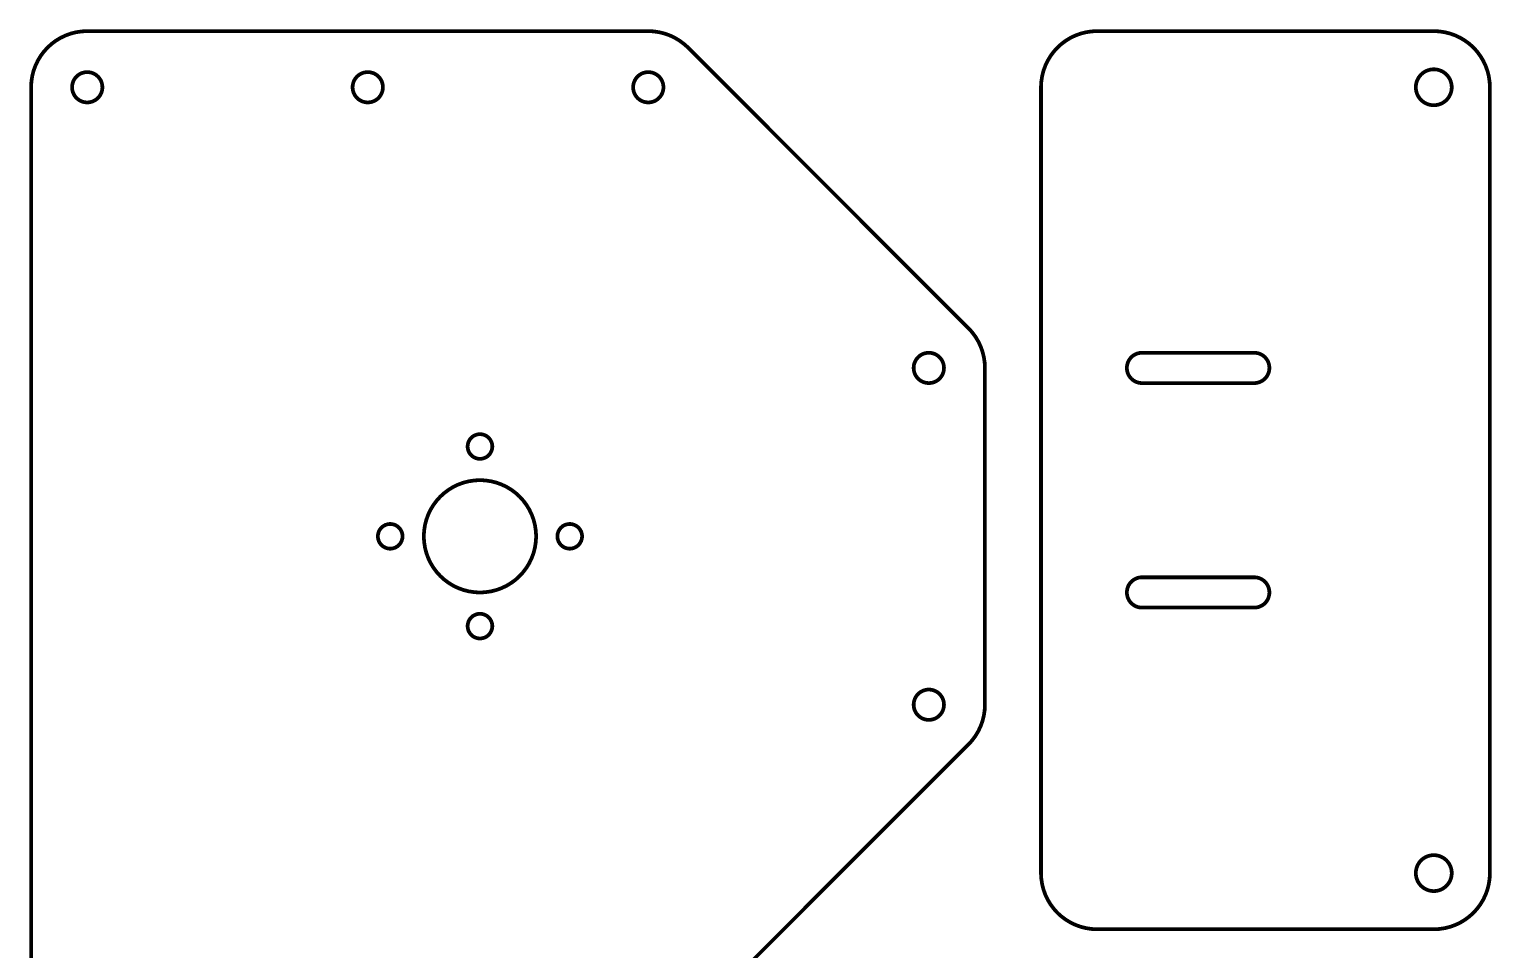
# Model space of a CAD drawing. Extents: x 0 to 130, y 0 to 178.
# Drawn here: x 0 to 130.3, y 96.1 to 178.1 of the extents above; entities that cross this region are included whole.
import ezdxf

# ---------------------------------------------------------------- set-up
doc = ezdxf.new("R2010")
doc.units = 0
doc.layers.get('0').update_dxf_attribs({"linetype": 'CONTINUOUS'})

msp = doc.modelspace()

# ---------------------------------------------------------------- linework, layer by layer
at = {"color": 0, "const_width": 0.33333}
msp.add_lwpolyline([(58.7024, 89.381), (83.7024, 114.381), (83.7897, 114.468), (84.0344, 114.748), (84.3267, 115.143), (84.5778, 115.562), (84.7862, 116.003), (84.9507, 116.462), (85.0697, 116.937), (85.1424, 117.422), (85.1668, 117.793), (85.1668, 117.917), (85.1668, 147.917), (85.1668, 148.04), (85.1424, 148.411), (85.0697, 148.897), (84.9507, 149.371), (84.7862, 149.831), (84.5778, 150.271), (84.3267, 150.69), (84.0344, 151.086), (83.7897, 151.365), (83.7024, 151.453), (58.7024, 176.453), (58.6149, 176.54), (58.3356, 176.785), (57.9407, 177.076), (57.5211, 177.328), (57.0801, 177.536), (56.621, 177.7), (56.1468, 177.819), (55.661, 177.892), (55.2903, 177.917), (55.1668, 177.917), (5.16667, 177.917), (5.03885, 177.917), (4.65543, 177.89), (4.15896, 177.815), (3.67979, 177.692), (3.22043, 177.524), (2.78336, 177.314), (2.3711, 177.063), (1.98617, 176.775), (1.63113, 176.453), (1.30843, 176.097), (1.02056, 175.712), (0.77013, 175.3), (0.55957, 174.862), (0.39144, 174.404), (0.26823, 173.925), (0.19244, 173.428), (0.16667, 173.044), (0.16667, 172.917), (0.16667, 92.9165)], dxfattribs=at)
at = {"color": 0}
msp.add_lwpolyline([(58.7024, 89.381), (83.7024, 114.381), (83.7897, 114.468), (84.0344, 114.748), (84.3267, 115.143), (84.5778, 115.562), (84.7862, 116.003), (84.9507, 116.462), (85.0697, 116.937), (85.1424, 117.422), (85.1668, 117.793), (85.1668, 117.917), (85.1668, 147.917), (85.1668, 148.04), (85.1424, 148.411), (85.0697, 148.897), (84.9507, 149.371), (84.7862, 149.831), (84.5778, 150.271), (84.3267, 150.69), (84.0344, 151.086), (83.7897, 151.365), (83.7024, 151.453), (58.7024, 176.453), (58.6149, 176.54), (58.3356, 176.785), (57.9407, 177.076), (57.5211, 177.328), (57.0801, 177.536), (56.621, 177.7), (56.1468, 177.819), (55.661, 177.892), (55.2903, 177.917), (55.1668, 177.917), (5.16667, 177.917), (5.03885, 177.917), (4.65543, 177.89), (4.15896, 177.815), (3.67979, 177.692), (3.22043, 177.524), (2.78336, 177.314), (2.3711, 177.063), (1.98617, 176.775), (1.63113, 176.453), (1.30843, 176.097), (1.02056, 175.712), (0.77013, 175.3), (0.55957, 174.862), (0.39144, 174.404), (0.26823, 173.925), (0.19244, 173.428), (0.16667, 173.044), (0.16667, 172.917), (0.16667, 92.9165)], dxfattribs=at)
at = {"color": 0, "const_width": 0.33333}
for points in [[(130.167, 102.917), (130.167, 102.789), (130.141, 102.405), (130.065, 101.909), (129.942, 101.43), (129.774, 100.97), (129.563, 100.533), (129.313, 100.121), (129.025, 99.7361), (128.702, 99.381), (128.347, 99.0583), (127.962, 98.7706), (127.55, 98.5201), (127.113, 98.3096), (126.654, 98.1414), (126.174, 98.0182), (125.678, 97.9424), (125.295, 97.9165), (125.167, 97.9165), (95.1668, 97.9165), (95.0432, 97.9165), (94.6726, 97.941), (94.1868, 98.0136), (93.7126, 98.1326), (93.2533, 98.2971), (92.8124, 98.5056), (92.3928, 98.7567), (91.9981, 99.0489), (91.7186, 99.2936), (91.6313, 99.381), (91.5439, 99.4685), (91.2992, 99.7478), (91.0068, 100.143), (90.7558, 100.562), (90.5474, 101.003), (90.3829, 101.462), (90.2638, 101.937), (90.1913, 102.422), (90.1668, 102.793), (90.1668, 102.917), (90.1668, 172.917), (90.1668, 173.044), (90.1925, 173.428), (90.2683, 173.925), (90.3915, 174.404), (90.5597, 174.862), (90.7703, 175.3), (91.0207, 175.712), (91.3085, 176.097), (91.6313, 176.453), (91.9864, 176.775), (92.3713, 177.063), (92.7835, 177.314), (93.2206, 177.524), (93.68, 177.692), (94.1592, 177.815), (94.6556, 177.89), (95.039, 177.917), (95.1668, 177.917), (125.167, 177.917), (125.29, 177.917), (125.661, 177.892), (126.147, 177.819), (126.621, 177.7), (127.08, 177.536), (127.521, 177.328), (127.941, 177.076), (128.336, 176.785), (128.615, 176.54), (128.702, 176.453), (128.79, 176.365), (129.034, 176.086), (129.327, 175.69), (129.578, 175.271), (129.786, 174.831), (129.951, 174.371), (130.07, 173.897), (130.142, 173.411), (130.167, 173.04), (130.167, 172.917), (130.167, 102.917)], [(125.167, 174.517), (125.208, 174.517), (125.33, 174.508), (125.489, 174.485), (125.643, 174.444), (125.79, 174.39), (125.929, 174.324), (126.061, 174.243), (126.185, 174.151), (126.298, 174.049), (126.402, 173.935), (126.494, 173.811), (126.574, 173.679), (126.641, 173.539), (126.695, 173.393), (126.734, 173.239), (126.759, 173.081), (126.767, 172.957), (126.767, 172.917), (126.767, 172.876), (126.759, 172.753), (126.734, 172.594), (126.695, 172.44), (126.641, 172.294), (126.574, 172.154), (126.494, 172.022), (126.402, 171.899), (126.298, 171.785), (126.185, 171.682), (126.061, 171.59), (125.929, 171.51), (125.79, 171.443), (125.643, 171.389), (125.489, 171.349), (125.33, 171.325), (125.208, 171.317), (125.167, 171.317), (125.126, 171.317), (125.003, 171.325), (124.844, 171.349), (124.691, 171.389), (124.544, 171.443), (124.404, 171.51), (124.272, 171.59), (124.149, 171.682), (124.035, 171.785), (123.932, 171.899), (123.84, 172.022), (123.76, 172.154), (123.693, 172.294), (123.639, 172.44), (123.599, 172.594), (123.575, 172.753), (123.567, 172.876), (123.567, 172.917), (123.567, 172.957), (123.575, 173.081), (123.599, 173.239), (123.639, 173.393), (123.693, 173.539), (123.76, 173.679), (123.84, 173.811), (123.932, 173.935), (124.035, 174.049), (124.149, 174.151), (124.272, 174.243), (124.404, 174.324), (124.544, 174.39), (124.691, 174.444), (124.844, 174.485), (125.003, 174.508), (125.126, 174.517), (125.167, 174.517)], [(5.16667, 171.567), (5.13211, 171.567), (5.0286, 171.574), (4.89458, 171.594), (4.76519, 171.628), (4.64117, 171.672), (4.52317, 171.729), (4.41183, 171.797), (4.30789, 171.875), (4.21203, 171.962), (4.12489, 172.058), (4.04719, 172.163), (3.9796, 172.274), (3.92275, 172.392), (3.87733, 172.515), (3.84407, 172.644), (3.82362, 172.779), (3.81668, 172.882), (3.81668, 172.917), (3.81668, 172.951), (3.82362, 173.054), (3.84407, 173.189), (3.87733, 173.318), (3.92275, 173.442), (3.9796, 173.56), (4.04719, 173.671), (4.12489, 173.775), (4.21203, 173.871), (4.30789, 173.958), (4.41183, 174.036), (4.52317, 174.104), (4.64117, 174.161), (4.76519, 174.206), (4.89458, 174.239), (5.0286, 174.26), (5.13211, 174.267), (5.16667, 174.267), (5.20117, 174.267), (5.30469, 174.26), (5.43869, 174.239), (5.56808, 174.206), (5.69211, 174.161), (5.81011, 174.104), (5.92144, 174.036), (6.02539, 173.958), (6.12125, 173.871), (6.20839, 173.775), (6.28608, 173.671), (6.35368, 173.56), (6.41054, 173.442), (6.45594, 173.318), (6.48921, 173.189), (6.50965, 173.054), (6.51665, 172.951), (6.51665, 172.917), (6.51665, 172.882), (6.50965, 172.779), (6.48921, 172.644), (6.45594, 172.515), (6.41054, 172.392), (6.35368, 172.274), (6.28608, 172.163), (6.20839, 172.058), (6.12125, 171.962), (6.02539, 171.875), (5.92144, 171.797), (5.81011, 171.729), (5.69211, 171.672), (5.56808, 171.628), (5.43869, 171.594), (5.30469, 171.574), (5.20117, 171.567), (5.16667, 171.567)], [(30.1667, 171.567), (30.1322, 171.567), (30.0286, 171.574), (29.8946, 171.594), (29.7653, 171.628), (29.6412, 171.672), (29.5232, 171.729), (29.4119, 171.797), (29.3079, 171.875), (29.2121, 171.962), (29.125, 172.058), (29.0472, 172.163), (28.9797, 172.274), (28.9228, 172.392), (28.8774, 172.515), (28.8442, 172.644), (28.8236, 172.779), (28.8167, 172.882), (28.8167, 172.917), (28.8167, 172.951), (28.8236, 173.054), (28.8442, 173.189), (28.8774, 173.318), (28.9228, 173.442), (28.9797, 173.56), (29.0472, 173.671), (29.125, 173.775), (29.2121, 173.871), (29.3079, 173.958), (29.4119, 174.036), (29.5232, 174.104), (29.6412, 174.161), (29.7653, 174.206), (29.8946, 174.239), (30.0286, 174.26), (30.1322, 174.267), (30.1667, 174.267), (30.2013, 174.267), (30.3047, 174.26), (30.4388, 174.239), (30.5682, 174.206), (30.6922, 174.161), (30.8101, 174.104), (30.9215, 174.036), (31.0254, 173.958), (31.1212, 173.871), (31.2083, 173.775), (31.2861, 173.671), (31.3537, 173.56), (31.4106, 173.442), (31.456, 173.318), (31.4893, 173.189), (31.5097, 173.054), (31.5167, 172.951), (31.5167, 172.917), (31.5167, 172.882), (31.5097, 172.779), (31.4893, 172.644), (31.456, 172.515), (31.4106, 172.392), (31.3537, 172.274), (31.2861, 172.163), (31.2083, 172.058), (31.1212, 171.962), (31.0254, 171.875), (30.9215, 171.797), (30.8101, 171.729), (30.6922, 171.672), (30.5682, 171.628), (30.4388, 171.594), (30.3047, 171.574), (30.2013, 171.567), (30.1667, 171.567)], [(55.1668, 171.567), (55.1322, 171.567), (55.0288, 171.574), (54.8947, 171.594), (54.7653, 171.628), (54.6412, 171.672), (54.5232, 171.729), (54.4119, 171.797), (54.3081, 171.875), (54.2121, 171.962), (54.125, 172.058), (54.0472, 172.163), (53.9797, 172.274), (53.9228, 172.392), (53.8774, 172.515), (53.8442, 172.644), (53.8236, 172.779), (53.8167, 172.882), (53.8167, 172.917), (53.8167, 172.951), (53.8236, 173.054), (53.8442, 173.189), (53.8774, 173.318), (53.9228, 173.442), (53.9797, 173.56), (54.0472, 173.671), (54.125, 173.775), (54.2121, 173.871), (54.3081, 173.958), (54.4119, 174.036), (54.5232, 174.104), (54.6412, 174.161), (54.7653, 174.206), (54.8947, 174.239), (55.0288, 174.26), (55.1322, 174.267), (55.1668, 174.267), (55.2013, 174.267), (55.3049, 174.26), (55.4388, 174.239), (55.5682, 174.206), (55.6922, 174.161), (55.8103, 174.104), (55.9215, 174.036), (56.0254, 173.958), (56.1213, 173.871), (56.2085, 173.775), (56.2863, 173.671), (56.3538, 173.56), (56.4107, 173.442), (56.4561, 173.318), (56.4893, 173.189), (56.5097, 173.054), (56.5168, 172.951), (56.5168, 172.917), (56.5168, 172.882), (56.5097, 172.779), (56.4893, 172.644), (56.4561, 172.515), (56.4107, 172.392), (56.3538, 172.274), (56.2863, 172.163), (56.2085, 172.058), (56.1213, 171.962), (56.0254, 171.875), (55.9215, 171.797), (55.8103, 171.729), (55.6922, 171.672), (55.5682, 171.628), (55.4388, 171.594), (55.3049, 171.574), (55.2013, 171.567), (55.1668, 171.567)], [(80.1668, 146.567), (80.1322, 146.567), (80.0287, 146.574), (79.8947, 146.594), (79.7653, 146.628), (79.6412, 146.672), (79.5233, 146.729), (79.4119, 146.797), (79.3081, 146.875), (79.2122, 146.962), (79.125, 147.058), (79.0474, 147.163), (78.9797, 147.274), (78.9229, 147.392), (78.8775, 147.515), (78.8442, 147.644), (78.8238, 147.779), (78.8168, 147.882), (78.8168, 147.917), (78.8168, 147.951), (78.8238, 148.054), (78.8442, 148.189), (78.8775, 148.318), (78.9229, 148.442), (78.9797, 148.56), (79.0474, 148.671), (79.125, 148.775), (79.2122, 148.871), (79.3081, 148.958), (79.4119, 149.036), (79.5233, 149.104), (79.6412, 149.161), (79.7653, 149.206), (79.8947, 149.239), (80.0287, 149.26), (80.1322, 149.267), (80.1668, 149.267), (80.2013, 149.267), (80.3049, 149.26), (80.4387, 149.239), (80.5682, 149.206), (80.6922, 149.161), (80.8103, 149.104), (80.9215, 149.036), (81.0256, 148.958), (81.1214, 148.871), (81.2085, 148.775), (81.2862, 148.671), (81.3539, 148.56), (81.4107, 148.442), (81.4561, 148.318), (81.4893, 148.189), (81.5099, 148.054), (81.5168, 147.951), (81.5168, 147.917), (81.5168, 147.882), (81.5099, 147.779), (81.4893, 147.644), (81.4561, 147.515), (81.4107, 147.392), (81.3539, 147.274), (81.2862, 147.163), (81.2085, 147.058), (81.1214, 146.962), (81.0256, 146.875), (80.9215, 146.797), (80.8103, 146.729), (80.6922, 146.672), (80.5682, 146.628), (80.4387, 146.594), (80.3049, 146.574), (80.2013, 146.567), (80.1668, 146.567)], [(99.1668, 149.267), (99.1322, 149.267), (99.0287, 149.26), (98.8947, 149.239), (98.7654, 149.206), (98.6414, 149.161), (98.5233, 149.104), (98.4119, 149.036), (98.3081, 148.958), (98.2122, 148.871), (98.125, 148.775), (98.0474, 148.671), (97.9797, 148.56), (97.9229, 148.442), (97.8775, 148.318), (97.8442, 148.189), (97.8238, 148.054), (97.8168, 147.951), (97.8168, 147.917), (97.8168, 147.882), (97.8238, 147.779), (97.8442, 147.644), (97.8775, 147.515), (97.9229, 147.392), (97.9797, 147.274), (98.0474, 147.163), (98.125, 147.058), (98.2122, 146.962), (98.3081, 146.875), (98.4119, 146.797), (98.5233, 146.729), (98.6414, 146.672), (98.7654, 146.628), (98.8947, 146.594), (99.0287, 146.574), (99.1322, 146.567), (99.1668, 146.567), (109.167, 146.567), (109.201, 146.567), (109.305, 146.574), (109.439, 146.594), (109.568, 146.628), (109.692, 146.672), (109.81, 146.729), (109.922, 146.797), (110.026, 146.875), (110.121, 146.962), (110.209, 147.058), (110.286, 147.163), (110.354, 147.274), (110.411, 147.392), (110.456, 147.515), (110.489, 147.644), (110.51, 147.779), (110.517, 147.882), (110.517, 147.917), (110.517, 147.951), (110.51, 148.054), (110.489, 148.189), (110.456, 148.318), (110.411, 148.442), (110.354, 148.56), (110.286, 148.671), (110.209, 148.775), (110.121, 148.871), (110.026, 148.958), (109.922, 149.036), (109.81, 149.104), (109.692, 149.161), (109.568, 149.206), (109.439, 149.239), (109.305, 149.26), (109.201, 149.267), (109.167, 149.267), (99.1668, 149.267)], [(40.1667, 139.817), (40.1113, 139.817), (39.945, 139.839), (39.7385, 139.903), (39.5517, 140.004), (39.3889, 140.139), (39.2546, 140.301), (39.1532, 140.489), (39.089, 140.694), (39.0667, 140.861), (39.0667, 140.917), (39.0667, 140.972), (39.089, 141.139), (39.1532, 141.344), (39.2546, 141.532), (39.3889, 141.694), (39.5517, 141.829), (39.7385, 141.931), (39.945, 141.994), (40.1113, 142.017), (40.1667, 142.017), (40.2221, 142.017), (40.3883, 141.994), (40.5949, 141.931), (40.7818, 141.829), (40.9444, 141.694), (41.0789, 141.532), (41.1803, 141.344), (41.2443, 141.139), (41.2667, 140.972), (41.2667, 140.917), (41.2667, 140.861), (41.2443, 140.694), (41.1803, 140.489), (41.0789, 140.301), (40.9444, 140.139), (40.7818, 140.004), (40.5949, 139.903), (40.3883, 139.839), (40.2221, 139.817), (40.1667, 139.817)], [(40.1667, 127.917), (40.0389, 127.917), (39.6556, 127.943), (39.159, 128.018), (38.6799, 128.141), (38.2204, 128.31), (37.7833, 128.52), (37.3711, 128.771), (36.9863, 129.058), (36.6311, 129.381), (36.3085, 129.736), (36.0206, 130.121), (35.7701, 130.533), (35.5596, 130.97), (35.3915, 131.43), (35.2683, 131.909), (35.1925, 132.405), (35.1667, 132.789), (35.1667, 132.917), (35.1667, 133.044), (35.1925, 133.428), (35.2683, 133.924), (35.3915, 134.403), (35.5596, 134.863), (35.7701, 135.3), (36.0206, 135.712), (36.3085, 136.097), (36.6311, 136.452), (36.9863, 136.775), (37.3711, 137.063), (37.7833, 137.313), (38.2204, 137.524), (38.6799, 137.692), (39.159, 137.815), (39.6556, 137.891), (40.0389, 137.917), (40.1667, 137.917), (40.2944, 137.917), (40.6779, 137.891), (41.1743, 137.815), (41.6535, 137.692), (42.1129, 137.524), (42.55, 137.313), (42.9622, 137.063), (43.3472, 136.775), (43.7022, 136.452), (44.025, 136.097), (44.3128, 135.712), (44.5632, 135.3), (44.7737, 134.863), (44.9419, 134.403), (45.0651, 133.924), (45.1408, 133.428), (45.1667, 133.044), (45.1667, 132.917), (45.1667, 132.789), (45.1408, 132.405), (45.0651, 131.909), (44.9419, 131.43), (44.7737, 130.97), (44.5632, 130.533), (44.3128, 130.121), (44.025, 129.736), (43.7022, 129.381), (43.3472, 129.058), (42.9622, 128.771), (42.55, 128.52), (42.1129, 128.31), (41.6535, 128.141), (41.1743, 128.018), (40.6779, 127.943), (40.2944, 127.917), (40.1667, 127.917)], [(32.1667, 131.817), (32.1113, 131.817), (31.945, 131.839), (31.7385, 131.903), (31.5517, 132.004), (31.3889, 132.139), (31.2546, 132.302), (31.1532, 132.488), (31.089, 132.695), (31.0667, 132.861), (31.0667, 132.917), (31.0667, 132.972), (31.089, 133.138), (31.1532, 133.345), (31.2546, 133.532), (31.3889, 133.694), (31.5517, 133.829), (31.7385, 133.93), (31.945, 133.994), (32.1113, 134.017), (32.1667, 134.017), (32.2221, 134.017), (32.3883, 133.994), (32.5949, 133.93), (32.7818, 133.829), (32.9444, 133.694), (33.0789, 133.532), (33.1803, 133.345), (33.2443, 133.138), (33.2667, 132.972), (33.2667, 132.917), (33.2667, 132.861), (33.2443, 132.695), (33.1803, 132.488), (33.0789, 132.302), (32.9444, 132.139), (32.7818, 132.004), (32.5949, 131.903), (32.3883, 131.839), (32.2221, 131.817), (32.1667, 131.817)], [(48.1667, 131.817), (48.1113, 131.817), (47.945, 131.839), (47.7386, 131.903), (47.5517, 132.004), (47.3889, 132.139), (47.2546, 132.302), (47.1532, 132.488), (47.089, 132.695), (47.0667, 132.861), (47.0667, 132.917), (47.0667, 132.972), (47.089, 133.138), (47.1532, 133.345), (47.2546, 133.532), (47.3889, 133.694), (47.5517, 133.829), (47.7386, 133.93), (47.945, 133.994), (48.1113, 134.017), (48.1667, 134.017), (48.2221, 134.017), (48.3883, 133.994), (48.5949, 133.93), (48.7818, 133.829), (48.9446, 133.694), (49.0789, 133.532), (49.1803, 133.345), (49.2444, 133.138), (49.2668, 132.972), (49.2668, 132.917), (49.2668, 132.861), (49.2444, 132.695), (49.1803, 132.488), (49.0789, 132.302), (48.9446, 132.139), (48.7818, 132.004), (48.5949, 131.903), (48.3883, 131.839), (48.2221, 131.817), (48.1667, 131.817)], [(109.167, 126.567), (109.201, 126.567), (109.305, 126.574), (109.439, 126.594), (109.568, 126.627), (109.692, 126.673), (109.81, 126.73), (109.922, 126.797), (110.026, 126.875), (110.121, 126.962), (110.209, 127.058), (110.286, 127.162), (110.354, 127.273), (110.411, 127.391), (110.456, 127.515), (110.489, 127.645), (110.51, 127.779), (110.517, 127.882), (110.517, 127.917), (110.517, 127.951), (110.51, 128.055), (110.489, 128.189), (110.456, 128.318), (110.411, 128.442), (110.354, 128.56), (110.286, 128.671), (110.209, 128.775), (110.121, 128.871), (110.026, 128.958), (109.922, 129.036), (109.81, 129.104), (109.692, 129.161), (109.568, 129.206), (109.439, 129.239), (109.305, 129.26), (109.201, 129.267), (109.167, 129.267), (99.1668, 129.267), (99.1322, 129.267), (99.0287, 129.26), (98.8947, 129.239), (98.7654, 129.206), (98.6414, 129.161), (98.5233, 129.104), (98.4119, 129.036), (98.3081, 128.958), (98.2122, 128.871), (98.125, 128.775), (98.0474, 128.671), (97.9797, 128.56), (97.9229, 128.442), (97.8775, 128.318), (97.8442, 128.189), (97.8238, 128.055), (97.8168, 127.951), (97.8168, 127.917), (97.8168, 127.882), (97.8238, 127.779), (97.8442, 127.645), (97.8775, 127.515), (97.9229, 127.391), (97.9797, 127.273), (98.0474, 127.162), (98.125, 127.058), (98.2122, 126.962), (98.3081, 126.875), (98.4119, 126.797), (98.5233, 126.73), (98.6414, 126.673), (98.7654, 126.627), (98.8947, 126.594), (99.0287, 126.574), (99.1322, 126.567), (99.1668, 126.567), (109.167, 126.567)], [(40.1667, 123.817), (40.1113, 123.817), (39.945, 123.839), (39.7385, 123.903), (39.5517, 124.004), (39.3889, 124.139), (39.2546, 124.302), (39.1532, 124.488), (39.089, 124.695), (39.0667, 124.861), (39.0667, 124.917), (39.0667, 124.972), (39.089, 125.138), (39.1532, 125.345), (39.2546, 125.532), (39.3889, 125.694), (39.5517, 125.829), (39.7385, 125.93), (39.945, 125.994), (40.1113, 126.017), (40.1667, 126.017), (40.2221, 126.017), (40.3883, 125.994), (40.5949, 125.93), (40.7818, 125.829), (40.9444, 125.694), (41.0789, 125.532), (41.1803, 125.345), (41.2443, 125.138), (41.2667, 124.972), (41.2667, 124.917), (41.2667, 124.861), (41.2443, 124.695), (41.1803, 124.488), (41.0789, 124.302), (40.9444, 124.139), (40.7818, 124.004), (40.5949, 123.903), (40.3883, 123.839), (40.2221, 123.817), (40.1667, 123.817)], [(80.1668, 116.567), (80.1322, 116.567), (80.0287, 116.574), (79.8947, 116.594), (79.7653, 116.627), (79.6412, 116.673), (79.5233, 116.73), (79.4119, 116.797), (79.3081, 116.875), (79.2122, 116.962), (79.125, 117.058), (79.0474, 117.162), (78.9797, 117.273), (78.9229, 117.391), (78.8775, 117.515), (78.8442, 117.645), (78.8238, 117.778), (78.8168, 117.882), (78.8168, 117.917), (78.8168, 117.951), (78.8238, 118.055), (78.8442, 118.189), (78.8775, 118.318), (78.9229, 118.442), (78.9797, 118.56), (79.0474, 118.671), (79.125, 118.775), (79.2122, 118.871), (79.3081, 118.958), (79.4119, 119.036), (79.5233, 119.104), (79.6412, 119.161), (79.7653, 119.206), (79.8947, 119.239), (80.0287, 119.26), (80.1322, 119.267), (80.1668, 119.267), (80.2013, 119.267), (80.3049, 119.26), (80.4387, 119.239), (80.5682, 119.206), (80.6922, 119.161), (80.8103, 119.104), (80.9215, 119.036), (81.0256, 118.958), (81.1214, 118.871), (81.2085, 118.775), (81.2862, 118.671), (81.3539, 118.56), (81.4107, 118.442), (81.4561, 118.318), (81.4893, 118.189), (81.5099, 118.055), (81.5168, 117.951), (81.5168, 117.917), (81.5168, 117.882), (81.5099, 117.778), (81.4893, 117.645), (81.4561, 117.515), (81.4107, 117.391), (81.3539, 117.273), (81.2862, 117.162), (81.2085, 117.058), (81.1214, 116.962), (81.0256, 116.875), (80.9215, 116.797), (80.8103, 116.73), (80.6922, 116.673), (80.5682, 116.627), (80.4387, 116.594), (80.3049, 116.574), (80.2013, 116.567), (80.1668, 116.567)], [(125.167, 104.517), (125.208, 104.517), (125.33, 104.508), (125.489, 104.484), (125.643, 104.445), (125.79, 104.391), (125.929, 104.323), (126.061, 104.243), (126.185, 104.151), (126.298, 104.048), (126.402, 103.934), (126.494, 103.811), (126.574, 103.679), (126.641, 103.539), (126.695, 103.392), (126.734, 103.239), (126.759, 103.08), (126.767, 102.957), (126.767, 102.917), (126.767, 102.876), (126.759, 102.753), (126.734, 102.594), (126.695, 102.441), (126.641, 102.294), (126.574, 102.154), (126.494, 102.022), (126.402, 101.899), (126.298, 101.785), (126.185, 101.682), (126.061, 101.59), (125.929, 101.51), (125.79, 101.442), (125.643, 101.388), (125.489, 101.349), (125.33, 101.325), (125.208, 101.317), (125.167, 101.317), (125.126, 101.317), (125.003, 101.325), (124.844, 101.349), (124.691, 101.388), (124.544, 101.442), (124.404, 101.51), (124.272, 101.59), (124.149, 101.682), (124.035, 101.785), (123.932, 101.899), (123.84, 102.022), (123.76, 102.154), (123.693, 102.294), (123.639, 102.441), (123.599, 102.594), (123.575, 102.753), (123.567, 102.876), (123.567, 102.917), (123.567, 102.957), (123.575, 103.08), (123.599, 103.239), (123.639, 103.392), (123.693, 103.539), (123.76, 103.679), (123.84, 103.811), (123.932, 103.934), (124.035, 104.048), (124.149, 104.151), (124.272, 104.243), (124.404, 104.323), (124.544, 104.391), (124.691, 104.445), (124.844, 104.484), (125.003, 104.508), (125.126, 104.517), (125.167, 104.517)]]:
    msp.add_lwpolyline(points, close=True, dxfattribs=at)
at = {"color": 0}
for points in [[(130.167, 102.917), (130.167, 102.789), (130.141, 102.405), (130.065, 101.909), (129.942, 101.43), (129.774, 100.97), (129.563, 100.533), (129.313, 100.121), (129.025, 99.7361), (128.702, 99.381), (128.347, 99.0583), (127.962, 98.7706), (127.55, 98.5201), (127.113, 98.3096), (126.654, 98.1414), (126.174, 98.0182), (125.678, 97.9424), (125.295, 97.9165), (125.167, 97.9165), (95.1668, 97.9165), (95.0432, 97.9165), (94.6726, 97.941), (94.1868, 98.0136), (93.7126, 98.1326), (93.2533, 98.2971), (92.8124, 98.5056), (92.3928, 98.7567), (91.9981, 99.0489), (91.7186, 99.2936), (91.6313, 99.381), (91.5439, 99.4685), (91.2992, 99.7478), (91.0068, 100.143), (90.7558, 100.562), (90.5474, 101.003), (90.3829, 101.462), (90.2638, 101.937), (90.1913, 102.422), (90.1668, 102.793), (90.1668, 102.917), (90.1668, 172.917), (90.1668, 173.044), (90.1925, 173.428), (90.2683, 173.925), (90.3915, 174.404), (90.5597, 174.862), (90.7703, 175.3), (91.0207, 175.712), (91.3085, 176.097), (91.6313, 176.453), (91.9864, 176.775), (92.3713, 177.063), (92.7835, 177.314), (93.2206, 177.524), (93.68, 177.692), (94.1592, 177.815), (94.6556, 177.89), (95.039, 177.917), (95.1668, 177.917), (125.167, 177.917), (125.29, 177.917), (125.661, 177.892), (126.147, 177.819), (126.621, 177.7), (127.08, 177.536), (127.521, 177.328), (127.941, 177.076), (128.336, 176.785), (128.615, 176.54), (128.702, 176.453), (128.79, 176.365), (129.034, 176.086), (129.327, 175.69), (129.578, 175.271), (129.786, 174.831), (129.951, 174.371), (130.07, 173.897), (130.142, 173.411), (130.167, 173.04), (130.167, 172.917), (130.167, 102.917)], [(5.16667, 171.567), (5.13211, 171.567), (5.0286, 171.574), (4.89458, 171.594), (4.76519, 171.628), (4.64117, 171.672), (4.52317, 171.729), (4.41183, 171.797), (4.30789, 171.875), (4.21203, 171.962), (4.12489, 172.058), (4.04719, 172.163), (3.9796, 172.274), (3.92275, 172.392), (3.87733, 172.515), (3.84407, 172.644), (3.82362, 172.779), (3.81668, 172.882), (3.81668, 172.917), (3.81668, 172.951), (3.82362, 173.054), (3.84407, 173.189), (3.87733, 173.318), (3.92275, 173.442), (3.9796, 173.56), (4.04719, 173.671), (4.12489, 173.775), (4.21203, 173.871), (4.30789, 173.958), (4.41183, 174.036), (4.52317, 174.104), (4.64117, 174.161), (4.76519, 174.206), (4.89458, 174.239), (5.0286, 174.26), (5.13211, 174.267), (5.16667, 174.267), (5.20117, 174.267), (5.30469, 174.26), (5.43869, 174.239), (5.56808, 174.206), (5.69211, 174.161), (5.81011, 174.104), (5.92144, 174.036), (6.02539, 173.958), (6.12125, 173.871), (6.20839, 173.775), (6.28608, 173.671), (6.35368, 173.56), (6.41054, 173.442), (6.45594, 173.318), (6.48921, 173.189), (6.50965, 173.054), (6.51665, 172.951), (6.51665, 172.917), (6.51665, 172.882), (6.50965, 172.779), (6.48921, 172.644), (6.45594, 172.515), (6.41054, 172.392), (6.35368, 172.274), (6.28608, 172.163), (6.20839, 172.058), (6.12125, 171.962), (6.02539, 171.875), (5.92144, 171.797), (5.81011, 171.729), (5.69211, 171.672), (5.56808, 171.628), (5.43869, 171.594), (5.30469, 171.574), (5.20117, 171.567), (5.16667, 171.567)], [(30.1667, 171.567), (30.1322, 171.567), (30.0286, 171.574), (29.8946, 171.594), (29.7653, 171.628), (29.6412, 171.672), (29.5232, 171.729), (29.4119, 171.797), (29.3079, 171.875), (29.2121, 171.962), (29.125, 172.058), (29.0472, 172.163), (28.9797, 172.274), (28.9228, 172.392), (28.8774, 172.515), (28.8442, 172.644), (28.8236, 172.779), (28.8167, 172.882), (28.8167, 172.917), (28.8167, 172.951), (28.8236, 173.054), (28.8442, 173.189), (28.8774, 173.318), (28.9228, 173.442), (28.9797, 173.56), (29.0472, 173.671), (29.125, 173.775), (29.2121, 173.871), (29.3079, 173.958), (29.4119, 174.036), (29.5232, 174.104), (29.6412, 174.161), (29.7653, 174.206), (29.8946, 174.239), (30.0286, 174.26), (30.1322, 174.267), (30.1667, 174.267), (30.2013, 174.267), (30.3047, 174.26), (30.4388, 174.239), (30.5682, 174.206), (30.6922, 174.161), (30.8101, 174.104), (30.9215, 174.036), (31.0254, 173.958), (31.1212, 173.871), (31.2083, 173.775), (31.2861, 173.671), (31.3537, 173.56), (31.4106, 173.442), (31.456, 173.318), (31.4893, 173.189), (31.5097, 173.054), (31.5167, 172.951), (31.5167, 172.917), (31.5167, 172.882), (31.5097, 172.779), (31.4893, 172.644), (31.456, 172.515), (31.4106, 172.392), (31.3537, 172.274), (31.2861, 172.163), (31.2083, 172.058), (31.1212, 171.962), (31.0254, 171.875), (30.9215, 171.797), (30.8101, 171.729), (30.6922, 171.672), (30.5682, 171.628), (30.4388, 171.594), (30.3047, 171.574), (30.2013, 171.567), (30.1667, 171.567)], [(55.1668, 171.567), (55.1322, 171.567), (55.0288, 171.574), (54.8947, 171.594), (54.7653, 171.628), (54.6412, 171.672), (54.5232, 171.729), (54.4119, 171.797), (54.3081, 171.875), (54.2121, 171.962), (54.125, 172.058), (54.0472, 172.163), (53.9797, 172.274), (53.9228, 172.392), (53.8774, 172.515), (53.8442, 172.644), (53.8236, 172.779), (53.8167, 172.882), (53.8167, 172.917), (53.8167, 172.951), (53.8236, 173.054), (53.8442, 173.189), (53.8774, 173.318), (53.9228, 173.442), (53.9797, 173.56), (54.0472, 173.671), (54.125, 173.775), (54.2121, 173.871), (54.3081, 173.958), (54.4119, 174.036), (54.5232, 174.104), (54.6412, 174.161), (54.7653, 174.206), (54.8947, 174.239), (55.0288, 174.26), (55.1322, 174.267), (55.1668, 174.267), (55.2013, 174.267), (55.3049, 174.26), (55.4388, 174.239), (55.5682, 174.206), (55.6922, 174.161), (55.8103, 174.104), (55.9215, 174.036), (56.0254, 173.958), (56.1213, 173.871), (56.2085, 173.775), (56.2863, 173.671), (56.3538, 173.56), (56.4107, 173.442), (56.4561, 173.318), (56.4893, 173.189), (56.5097, 173.054), (56.5168, 172.951), (56.5168, 172.917), (56.5168, 172.882), (56.5097, 172.779), (56.4893, 172.644), (56.4561, 172.515), (56.4107, 172.392), (56.3538, 172.274), (56.2863, 172.163), (56.2085, 172.058), (56.1213, 171.962), (56.0254, 171.875), (55.9215, 171.797), (55.8103, 171.729), (55.6922, 171.672), (55.5682, 171.628), (55.4388, 171.594), (55.3049, 171.574), (55.2013, 171.567), (55.1668, 171.567)], [(125.167, 174.517), (125.208, 174.517), (125.33, 174.508), (125.489, 174.485), (125.643, 174.444), (125.79, 174.39), (125.929, 174.324), (126.061, 174.243), (126.185, 174.151), (126.298, 174.049), (126.402, 173.935), (126.494, 173.811), (126.574, 173.679), (126.641, 173.539), (126.695, 173.393), (126.734, 173.239), (126.759, 173.081), (126.767, 172.957), (126.767, 172.917), (126.767, 172.876), (126.759, 172.753), (126.734, 172.594), (126.695, 172.44), (126.641, 172.294), (126.574, 172.154), (126.494, 172.022), (126.402, 171.899), (126.298, 171.785), (126.185, 171.682), (126.061, 171.59), (125.929, 171.51), (125.79, 171.443), (125.643, 171.389), (125.489, 171.349), (125.33, 171.325), (125.208, 171.317), (125.167, 171.317), (125.126, 171.317), (125.003, 171.325), (124.844, 171.349), (124.691, 171.389), (124.544, 171.443), (124.404, 171.51), (124.272, 171.59), (124.149, 171.682), (124.035, 171.785), (123.932, 171.899), (123.84, 172.022), (123.76, 172.154), (123.693, 172.294), (123.639, 172.44), (123.599, 172.594), (123.575, 172.753), (123.567, 172.876), (123.567, 172.917), (123.567, 172.957), (123.575, 173.081), (123.599, 173.239), (123.639, 173.393), (123.693, 173.539), (123.76, 173.679), (123.84, 173.811), (123.932, 173.935), (124.035, 174.049), (124.149, 174.151), (124.272, 174.243), (124.404, 174.324), (124.544, 174.39), (124.691, 174.444), (124.844, 174.485), (125.003, 174.508), (125.126, 174.517), (125.167, 174.517)], [(80.1668, 146.567), (80.1322, 146.567), (80.0287, 146.574), (79.8947, 146.594), (79.7653, 146.628), (79.6412, 146.672), (79.5233, 146.729), (79.4119, 146.797), (79.3081, 146.875), (79.2122, 146.962), (79.125, 147.058), (79.0474, 147.163), (78.9797, 147.274), (78.9229, 147.392), (78.8775, 147.515), (78.8442, 147.644), (78.8238, 147.779), (78.8168, 147.882), (78.8168, 147.917), (78.8168, 147.951), (78.8238, 148.054), (78.8442, 148.189), (78.8775, 148.318), (78.9229, 148.442), (78.9797, 148.56), (79.0474, 148.671), (79.125, 148.775), (79.2122, 148.871), (79.3081, 148.958), (79.4119, 149.036), (79.5233, 149.104), (79.6412, 149.161), (79.7653, 149.206), (79.8947, 149.239), (80.0287, 149.26), (80.1322, 149.267), (80.1668, 149.267), (80.2013, 149.267), (80.3049, 149.26), (80.4387, 149.239), (80.5682, 149.206), (80.6922, 149.161), (80.8103, 149.104), (80.9215, 149.036), (81.0256, 148.958), (81.1214, 148.871), (81.2085, 148.775), (81.2862, 148.671), (81.3539, 148.56), (81.4107, 148.442), (81.4561, 148.318), (81.4893, 148.189), (81.5099, 148.054), (81.5168, 147.951), (81.5168, 147.917), (81.5168, 147.882), (81.5099, 147.779), (81.4893, 147.644), (81.4561, 147.515), (81.4107, 147.392), (81.3539, 147.274), (81.2862, 147.163), (81.2085, 147.058), (81.1214, 146.962), (81.0256, 146.875), (80.9215, 146.797), (80.8103, 146.729), (80.6922, 146.672), (80.5682, 146.628), (80.4387, 146.594), (80.3049, 146.574), (80.2013, 146.567), (80.1668, 146.567)], [(99.1668, 149.267), (99.1322, 149.267), (99.0287, 149.26), (98.8947, 149.239), (98.7654, 149.206), (98.6414, 149.161), (98.5233, 149.104), (98.4119, 149.036), (98.3081, 148.958), (98.2122, 148.871), (98.125, 148.775), (98.0474, 148.671), (97.9797, 148.56), (97.9229, 148.442), (97.8775, 148.318), (97.8442, 148.189), (97.8238, 148.054), (97.8168, 147.951), (97.8168, 147.917), (97.8168, 147.882), (97.8238, 147.779), (97.8442, 147.644), (97.8775, 147.515), (97.9229, 147.392), (97.9797, 147.274), (98.0474, 147.163), (98.125, 147.058), (98.2122, 146.962), (98.3081, 146.875), (98.4119, 146.797), (98.5233, 146.729), (98.6414, 146.672), (98.7654, 146.628), (98.8947, 146.594), (99.0287, 146.574), (99.1322, 146.567), (99.1668, 146.567), (109.167, 146.567), (109.201, 146.567), (109.305, 146.574), (109.439, 146.594), (109.568, 146.628), (109.692, 146.672), (109.81, 146.729), (109.922, 146.797), (110.026, 146.875), (110.121, 146.962), (110.209, 147.058), (110.286, 147.163), (110.354, 147.274), (110.411, 147.392), (110.456, 147.515), (110.489, 147.644), (110.51, 147.779), (110.517, 147.882), (110.517, 147.917), (110.517, 147.951), (110.51, 148.054), (110.489, 148.189), (110.456, 148.318), (110.411, 148.442), (110.354, 148.56), (110.286, 148.671), (110.209, 148.775), (110.121, 148.871), (110.026, 148.958), (109.922, 149.036), (109.81, 149.104), (109.692, 149.161), (109.568, 149.206), (109.439, 149.239), (109.305, 149.26), (109.201, 149.267), (109.167, 149.267), (99.1668, 149.267)], [(40.1667, 139.817), (40.1113, 139.817), (39.945, 139.839), (39.7385, 139.903), (39.5517, 140.004), (39.3889, 140.139), (39.2546, 140.301), (39.1532, 140.489), (39.089, 140.694), (39.0667, 140.861), (39.0667, 140.917), (39.0667, 140.972), (39.089, 141.139), (39.1532, 141.344), (39.2546, 141.532), (39.3889, 141.694), (39.5517, 141.829), (39.7385, 141.931), (39.945, 141.994), (40.1113, 142.017), (40.1667, 142.017), (40.2221, 142.017), (40.3883, 141.994), (40.5949, 141.931), (40.7818, 141.829), (40.9444, 141.694), (41.0789, 141.532), (41.1803, 141.344), (41.2443, 141.139), (41.2667, 140.972), (41.2667, 140.917), (41.2667, 140.861), (41.2443, 140.694), (41.1803, 140.489), (41.0789, 140.301), (40.9444, 140.139), (40.7818, 140.004), (40.5949, 139.903), (40.3883, 139.839), (40.2221, 139.817), (40.1667, 139.817)], [(40.1667, 127.917), (40.0389, 127.917), (39.6556, 127.943), (39.159, 128.018), (38.6799, 128.141), (38.2204, 128.31), (37.7833, 128.52), (37.3711, 128.771), (36.9863, 129.058), (36.6311, 129.381), (36.3085, 129.736), (36.0206, 130.121), (35.7701, 130.533), (35.5596, 130.97), (35.3915, 131.43), (35.2683, 131.909), (35.1925, 132.405), (35.1667, 132.789), (35.1667, 132.917), (35.1667, 133.044), (35.1925, 133.428), (35.2683, 133.924), (35.3915, 134.403), (35.5596, 134.863), (35.7701, 135.3), (36.0206, 135.712), (36.3085, 136.097), (36.6311, 136.452), (36.9863, 136.775), (37.3711, 137.063), (37.7833, 137.313), (38.2204, 137.524), (38.6799, 137.692), (39.159, 137.815), (39.6556, 137.891), (40.0389, 137.917), (40.1667, 137.917), (40.2944, 137.917), (40.6779, 137.891), (41.1743, 137.815), (41.6535, 137.692), (42.1129, 137.524), (42.55, 137.313), (42.9622, 137.063), (43.3472, 136.775), (43.7022, 136.452), (44.025, 136.097), (44.3128, 135.712), (44.5632, 135.3), (44.7737, 134.863), (44.9419, 134.403), (45.0651, 133.924), (45.1408, 133.428), (45.1667, 133.044), (45.1667, 132.917), (45.1667, 132.789), (45.1408, 132.405), (45.0651, 131.909), (44.9419, 131.43), (44.7737, 130.97), (44.5632, 130.533), (44.3128, 130.121), (44.025, 129.736), (43.7022, 129.381), (43.3472, 129.058), (42.9622, 128.771), (42.55, 128.52), (42.1129, 128.31), (41.6535, 128.141), (41.1743, 128.018), (40.6779, 127.943), (40.2944, 127.917), (40.1667, 127.917)], [(32.1667, 131.817), (32.1113, 131.817), (31.945, 131.839), (31.7385, 131.903), (31.5517, 132.004), (31.3889, 132.139), (31.2546, 132.302), (31.1532, 132.488), (31.089, 132.695), (31.0667, 132.861), (31.0667, 132.917), (31.0667, 132.972), (31.089, 133.138), (31.1532, 133.345), (31.2546, 133.532), (31.3889, 133.694), (31.5517, 133.829), (31.7385, 133.93), (31.945, 133.994), (32.1113, 134.017), (32.1667, 134.017), (32.2221, 134.017), (32.3883, 133.994), (32.5949, 133.93), (32.7818, 133.829), (32.9444, 133.694), (33.0789, 133.532), (33.1803, 133.345), (33.2443, 133.138), (33.2667, 132.972), (33.2667, 132.917), (33.2667, 132.861), (33.2443, 132.695), (33.1803, 132.488), (33.0789, 132.302), (32.9444, 132.139), (32.7818, 132.004), (32.5949, 131.903), (32.3883, 131.839), (32.2221, 131.817), (32.1667, 131.817)], [(48.1667, 131.817), (48.1113, 131.817), (47.945, 131.839), (47.7386, 131.903), (47.5517, 132.004), (47.3889, 132.139), (47.2546, 132.302), (47.1532, 132.488), (47.089, 132.695), (47.0667, 132.861), (47.0667, 132.917), (47.0667, 132.972), (47.089, 133.138), (47.1532, 133.345), (47.2546, 133.532), (47.3889, 133.694), (47.5517, 133.829), (47.7386, 133.93), (47.945, 133.994), (48.1113, 134.017), (48.1667, 134.017), (48.2221, 134.017), (48.3883, 133.994), (48.5949, 133.93), (48.7818, 133.829), (48.9446, 133.694), (49.0789, 133.532), (49.1803, 133.345), (49.2444, 133.138), (49.2668, 132.972), (49.2668, 132.917), (49.2668, 132.861), (49.2444, 132.695), (49.1803, 132.488), (49.0789, 132.302), (48.9446, 132.139), (48.7818, 132.004), (48.5949, 131.903), (48.3883, 131.839), (48.2221, 131.817), (48.1667, 131.817)], [(109.167, 126.567), (109.201, 126.567), (109.305, 126.574), (109.439, 126.594), (109.568, 126.627), (109.692, 126.673), (109.81, 126.73), (109.922, 126.797), (110.026, 126.875), (110.121, 126.962), (110.209, 127.058), (110.286, 127.162), (110.354, 127.273), (110.411, 127.391), (110.456, 127.515), (110.489, 127.645), (110.51, 127.779), (110.517, 127.882), (110.517, 127.917), (110.517, 127.951), (110.51, 128.055), (110.489, 128.189), (110.456, 128.318), (110.411, 128.442), (110.354, 128.56), (110.286, 128.671), (110.209, 128.775), (110.121, 128.871), (110.026, 128.958), (109.922, 129.036), (109.81, 129.104), (109.692, 129.161), (109.568, 129.206), (109.439, 129.239), (109.305, 129.26), (109.201, 129.267), (109.167, 129.267), (99.1668, 129.267), (99.1322, 129.267), (99.0287, 129.26), (98.8947, 129.239), (98.7654, 129.206), (98.6414, 129.161), (98.5233, 129.104), (98.4119, 129.036), (98.3081, 128.958), (98.2122, 128.871), (98.125, 128.775), (98.0474, 128.671), (97.9797, 128.56), (97.9229, 128.442), (97.8775, 128.318), (97.8442, 128.189), (97.8238, 128.055), (97.8168, 127.951), (97.8168, 127.917), (97.8168, 127.882), (97.8238, 127.779), (97.8442, 127.645), (97.8775, 127.515), (97.9229, 127.391), (97.9797, 127.273), (98.0474, 127.162), (98.125, 127.058), (98.2122, 126.962), (98.3081, 126.875), (98.4119, 126.797), (98.5233, 126.73), (98.6414, 126.673), (98.7654, 126.627), (98.8947, 126.594), (99.0287, 126.574), (99.1322, 126.567), (99.1668, 126.567), (109.167, 126.567)], [(40.1667, 123.817), (40.1113, 123.817), (39.945, 123.839), (39.7385, 123.903), (39.5517, 124.004), (39.3889, 124.139), (39.2546, 124.302), (39.1532, 124.488), (39.089, 124.695), (39.0667, 124.861), (39.0667, 124.917), (39.0667, 124.972), (39.089, 125.138), (39.1532, 125.345), (39.2546, 125.532), (39.3889, 125.694), (39.5517, 125.829), (39.7385, 125.93), (39.945, 125.994), (40.1113, 126.017), (40.1667, 126.017), (40.2221, 126.017), (40.3883, 125.994), (40.5949, 125.93), (40.7818, 125.829), (40.9444, 125.694), (41.0789, 125.532), (41.1803, 125.345), (41.2443, 125.138), (41.2667, 124.972), (41.2667, 124.917), (41.2667, 124.861), (41.2443, 124.695), (41.1803, 124.488), (41.0789, 124.302), (40.9444, 124.139), (40.7818, 124.004), (40.5949, 123.903), (40.3883, 123.839), (40.2221, 123.817), (40.1667, 123.817)], [(80.1668, 116.567), (80.1322, 116.567), (80.0287, 116.574), (79.8947, 116.594), (79.7653, 116.627), (79.6412, 116.673), (79.5233, 116.73), (79.4119, 116.797), (79.3081, 116.875), (79.2122, 116.962), (79.125, 117.058), (79.0474, 117.162), (78.9797, 117.273), (78.9229, 117.391), (78.8775, 117.515), (78.8442, 117.645), (78.8238, 117.778), (78.8168, 117.882), (78.8168, 117.917), (78.8168, 117.951), (78.8238, 118.055), (78.8442, 118.189), (78.8775, 118.318), (78.9229, 118.442), (78.9797, 118.56), (79.0474, 118.671), (79.125, 118.775), (79.2122, 118.871), (79.3081, 118.958), (79.4119, 119.036), (79.5233, 119.104), (79.6412, 119.161), (79.7653, 119.206), (79.8947, 119.239), (80.0287, 119.26), (80.1322, 119.267), (80.1668, 119.267), (80.2013, 119.267), (80.3049, 119.26), (80.4387, 119.239), (80.5682, 119.206), (80.6922, 119.161), (80.8103, 119.104), (80.9215, 119.036), (81.0256, 118.958), (81.1214, 118.871), (81.2085, 118.775), (81.2862, 118.671), (81.3539, 118.56), (81.4107, 118.442), (81.4561, 118.318), (81.4893, 118.189), (81.5099, 118.055), (81.5168, 117.951), (81.5168, 117.917), (81.5168, 117.882), (81.5099, 117.778), (81.4893, 117.645), (81.4561, 117.515), (81.4107, 117.391), (81.3539, 117.273), (81.2862, 117.162), (81.2085, 117.058), (81.1214, 116.962), (81.0256, 116.875), (80.9215, 116.797), (80.8103, 116.73), (80.6922, 116.673), (80.5682, 116.627), (80.4387, 116.594), (80.3049, 116.574), (80.2013, 116.567), (80.1668, 116.567)], [(125.167, 104.517), (125.208, 104.517), (125.33, 104.508), (125.489, 104.484), (125.643, 104.445), (125.79, 104.391), (125.929, 104.323), (126.061, 104.243), (126.185, 104.151), (126.298, 104.048), (126.402, 103.934), (126.494, 103.811), (126.574, 103.679), (126.641, 103.539), (126.695, 103.392), (126.734, 103.239), (126.759, 103.08), (126.767, 102.957), (126.767, 102.917), (126.767, 102.876), (126.759, 102.753), (126.734, 102.594), (126.695, 102.441), (126.641, 102.294), (126.574, 102.154), (126.494, 102.022), (126.402, 101.899), (126.298, 101.785), (126.185, 101.682), (126.061, 101.59), (125.929, 101.51), (125.79, 101.442), (125.643, 101.388), (125.489, 101.349), (125.33, 101.325), (125.208, 101.317), (125.167, 101.317), (125.126, 101.317), (125.003, 101.325), (124.844, 101.349), (124.691, 101.388), (124.544, 101.442), (124.404, 101.51), (124.272, 101.59), (124.149, 101.682), (124.035, 101.785), (123.932, 101.899), (123.84, 102.022), (123.76, 102.154), (123.693, 102.294), (123.639, 102.441), (123.599, 102.594), (123.575, 102.753), (123.567, 102.876), (123.567, 102.917), (123.567, 102.957), (123.575, 103.08), (123.599, 103.239), (123.639, 103.392), (123.693, 103.539), (123.76, 103.679), (123.84, 103.811), (123.932, 103.934), (124.035, 104.048), (124.149, 104.151), (124.272, 104.243), (124.404, 104.323), (124.544, 104.391), (124.691, 104.445), (124.844, 104.484), (125.003, 104.508), (125.126, 104.517), (125.167, 104.517)]]:
    msp.add_lwpolyline(points, close=True, dxfattribs=at)

doc.saveas('drawing.dxf')
